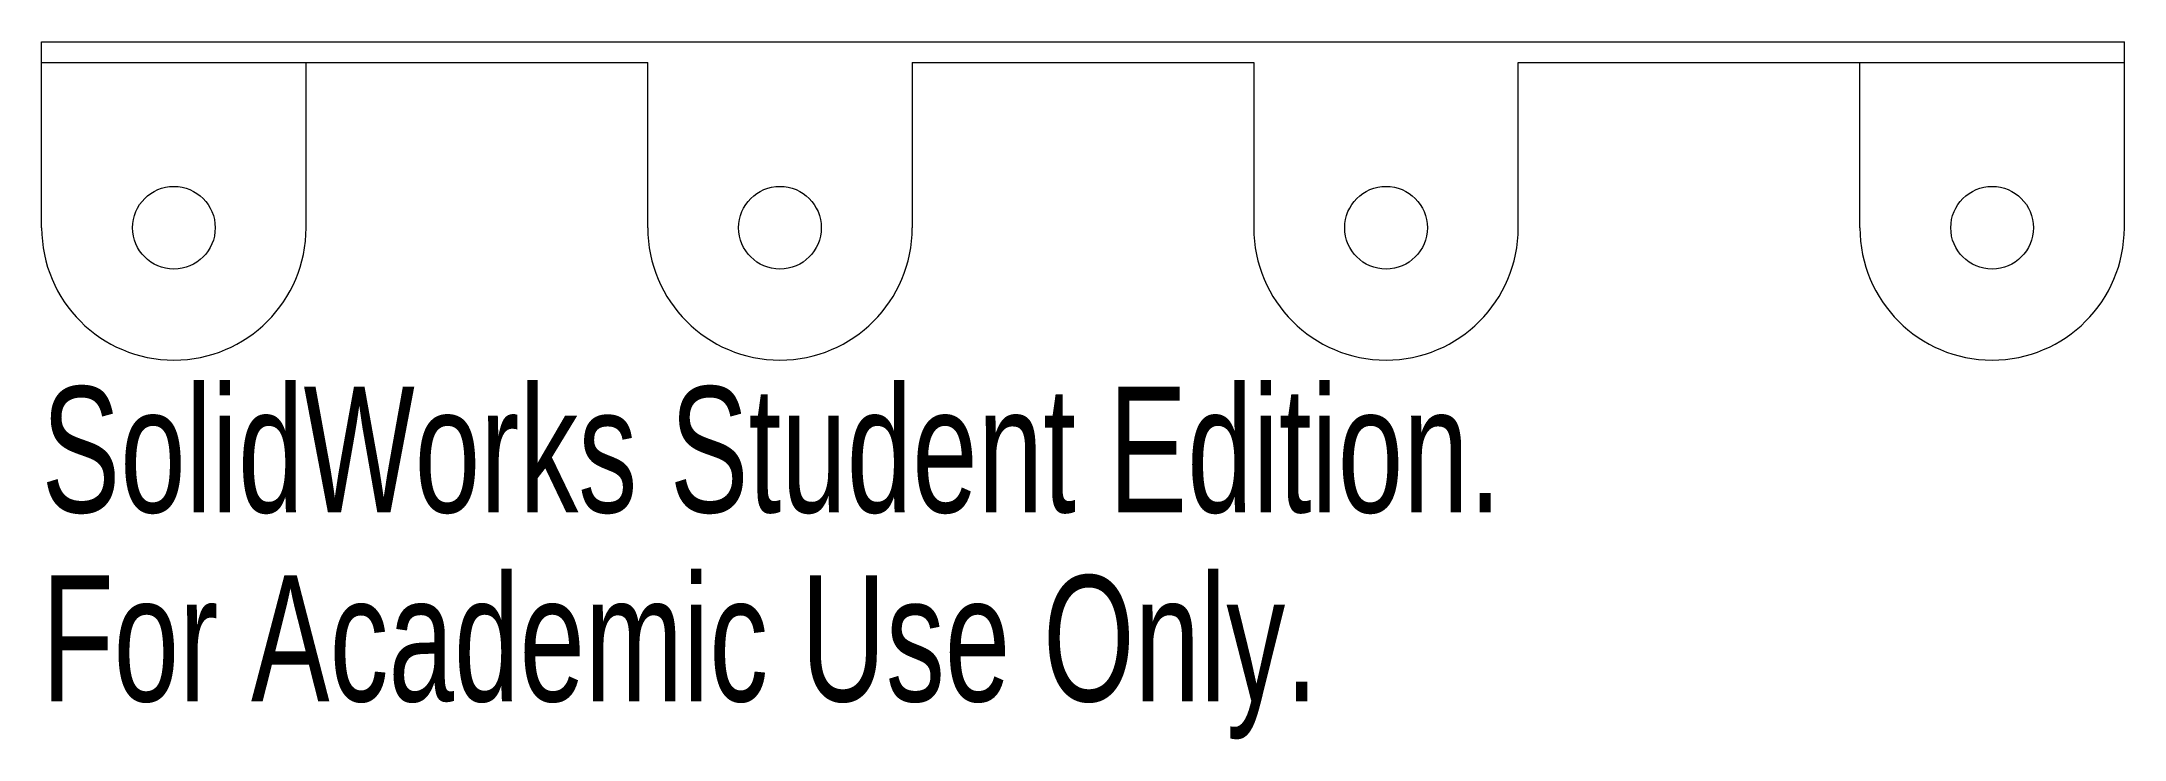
# Model space of a CAD drawing. Header units: inches. Extents: x -3.2 to -0.05, y -0.52 to 0.53.
import ezdxf

# ---------------------------------------------------------------- set-up
doc = ezdxf.new("R2010")
doc.units = ezdxf.units.IN
doc.header["$MEASUREMENT"] = 0
doc.styles.add('SLDTEXTSTYLE0', font='TXT', dxfattribs={"width": 0.7})

msp = doc.modelspace()

# ---------------------------------------------------------------- linework, layer by layer
at = {"color": 7, "linetype": 'Continuous', "lineweight": 15}
for p, q in [((-3.2, 0.25), (-3.2, 0.5312)), ((-3.2, 0.5312), (-0.05, 0.5312)), ((-0.05, 0.25), (-0.05, 0.5312)), ((-3.2, 0.5), (-2.2833, 0.5)), ((-2.8, 0.25), (-2.8, 0.5)), ((-2.2833, 0.25), (-2.2833, 0.5)), ((-1.8833, 0.5), (-1.8833, 0.25)), ((-1.8833, 0.5), (-1.3667, 0.5)), ((-1.3667, 0.5), (-1.3667, 0.25)), ((-0.9667, 0.25), (-0.9667, 0.5)), ((-0.9667, 0.5), (-0.05, 0.5)), ((-0.45, 0.25), (-0.45, 0.5))]:
    msp.add_line(p, q, dxfattribs=at)
for centre in [(-3, 0.25), (-2.0833, 0.25), (-1.1667, 0.25), (-0.25, 0.25)]:
    msp.add_circle(centre, 0.0625, dxfattribs=at)
for centre in [(-3, 0.25), (-2.0833, 0.25), (-1.1667, 0.25), (-0.25, 0.25)]:
    msp.add_arc(centre, 0.2, 180, 0, dxfattribs=at)

# ---------------------------------------------------------------- texts
at = {"color": 7, "linetype": 'Continuous', "char_height": 0.1903, "attachment_point": 1, "style": 'SLDTEXTSTYLE0'}
for s, insert in [('SolidWorks Student Edition.', (-3.2, 0.0099)), ('For Academic Use Only.', (-3.2, -0.2756))]:
    msp.add_mtext(s, dxfattribs=dict(at, insert=insert))

doc.saveas('drawing.dxf')
